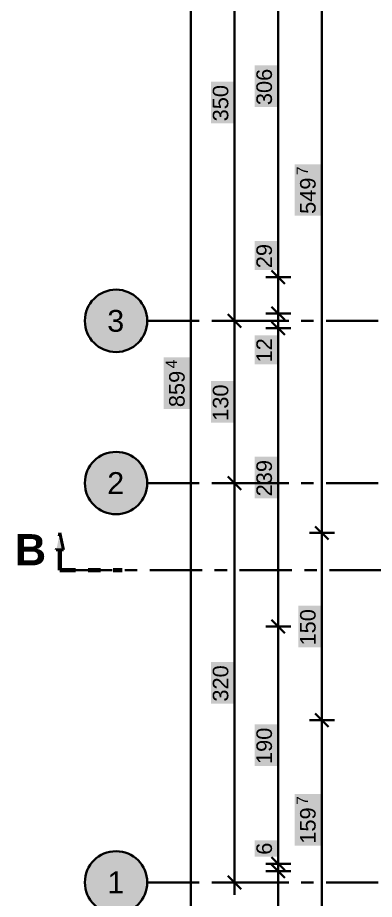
# Model space of a CAD drawing. Header units: metres. Extents: x -3.3 to 16.9, y -6.3 to 12.1.
# Drawn here: x -3.28 to -0.42, y -0.14 to 6.93 of the extents above; entities that cross this region are included whole.
import ezdxf

# ---------------------------------------------------------------- set-up
doc = ezdxf.new("R2010")
doc.units = ezdxf.units.M
doc.linetypes.add('PUNKTOWA', pattern=[10.5, 8.4, -1.05, 0, -1.05])
doc.linetypes.add('PUNKTOWA_KROTKA', pattern=[6.3, 4.2, -1.05, 0, -1.05])
for name, color, linetype, lineweight in [('A-MASKA', 7, 'Continuous', 18), ('A-OSIE', 1, 'PUNKTOWA', 25), ('A-PRZEKROJE', 1, 'PUNKTOWA_KROTKA', 50), ('A-WYMIARY', 1, 'Continuous', 25)]:
    doc.layers.add(name, color=color, linetype=linetype, lineweight=lineweight)
doc.styles.add('PL_ARIAL', font='arial.ttf')
doc.styles.add('PL_ARIAL_B', font='arialbd.ttf')

msp = doc.modelspace()

# ---------------------------------------------------------------- hatches: boundary and pattern name
at = {"layer": 'A-MASKA', "true_color": 0xffffff}
for points in [[(-1.1945, 6.2134), (-1.1945, 6.5466), (-1.377, 6.5466), (-1.377, 6.2134)], [(-1.5445, 6.0834), (-1.5445, 6.4166), (-1.727, 6.4166), (-1.727, 6.0834)], [(-0.8445, 5.3418), (-0.8445, 5.7552), (-1.0545, 5.7552), (-1.0545, 5.3418)], [(-1.1945, 4.9065), (-1.1945, 5.1386), (-1.377, 5.1386), (-1.377, 4.9065)], [(-1.1945, 4.1514), (-1.1945, 4.3835), (-1.377, 4.3835), (-1.377, 4.1514)], [(-1.8945, 3.7933), (-1.8945, 4.2067), (-2.1045, 4.2067), (-2.1045, 3.7933)], [(-1.5445, 3.6834), (-1.5445, 4.0166), (-1.727, 4.0166), (-1.727, 3.6834)], [(-1.1945, 3.0784), (-1.1945, 3.4116), (-1.377, 3.4116), (-1.377, 3.0784)], [(-0.8445, 1.8834), (-0.8445, 2.2166), (-1.027, 2.2166), (-1.027, 1.8834)], [(-1.5445, 1.4334), (-1.5445, 1.7666), (-1.727, 1.7666), (-1.727, 1.4334)], [(-1.1945, 0.9334), (-1.1945, 1.2666), (-1.377, 1.2666), (-1.377, 0.9334)], [(-0.8445, 0.2948), (-0.8445, 0.7082), (-1.0545, 0.7082), (-1.0545, 0.2948)], [(-1.1945, 0.2065), (-1.1945, 0.3375), (-1.377, 0.3375), (-1.377, 0.2065)]]:
    msp.add_hatch(color=7, dxfattribs=at).paths.add_polyline_path(points)
at = {"layer": 'A-OSIE', "true_color": 0xffffff}
for points in [[(-2.237, 4.5), (-2.2391, 4.5326), (-2.2455, 4.5647), (-2.256, 4.5957), (-2.2705, 4.625), (-2.2887, 4.6522), (-2.3102, 4.6768), (-2.3348, 4.6983), (-2.362, 4.7165), (-2.3913, 4.731), (-2.4223, 4.7415), (-2.4544, 4.7479), (-2.487, 4.75), (-2.5196, 4.7479), (-2.5517, 4.7415), (-2.5827, 4.731), (-2.612, 4.7165), (-2.6392, 4.6983), (-2.6638, 4.6768), (-2.6853, 4.6522), (-2.7035, 4.625), (-2.718, 4.5957), (-2.7285, 4.5647), (-2.7349, 4.5326), (-2.737, 4.5), (-2.7349, 4.4674), (-2.7285, 4.4353), (-2.718, 4.4043), (-2.7035, 4.375), (-2.6853, 4.3478), (-2.6638, 4.3232), (-2.6392, 4.3017), (-2.612, 4.2835), (-2.5827, 4.269), (-2.5517, 4.2585), (-2.5196, 4.2521), (-2.487, 4.25), (-2.4544, 4.2521), (-2.4223, 4.2585), (-2.3913, 4.269), (-2.362, 4.2835), (-2.3348, 4.3017), (-2.3102, 4.3232), (-2.2887, 4.3478), (-2.2705, 4.375), (-2.256, 4.4043), (-2.2455, 4.4353), (-2.2391, 4.4674)], [(-2.237, 3.2), (-2.2391, 3.2326), (-2.2455, 3.2647), (-2.256, 3.2957), (-2.2705, 3.325), (-2.2887, 3.3522), (-2.3102, 3.3768), (-2.3348, 3.3983), (-2.362, 3.4165), (-2.3913, 3.431), (-2.4223, 3.4415), (-2.4544, 3.4479), (-2.487, 3.45), (-2.5196, 3.4479), (-2.5517, 3.4415), (-2.5827, 3.431), (-2.612, 3.4165), (-2.6392, 3.3983), (-2.6638, 3.3768), (-2.6853, 3.3522), (-2.7035, 3.325), (-2.718, 3.2957), (-2.7285, 3.2647), (-2.7349, 3.2326), (-2.737, 3.2), (-2.7349, 3.1674), (-2.7285, 3.1353), (-2.718, 3.1043), (-2.7035, 3.075), (-2.6853, 3.0478), (-2.6638, 3.0232), (-2.6392, 3.0017), (-2.612, 2.9835), (-2.5827, 2.969), (-2.5517, 2.9585), (-2.5196, 2.9521), (-2.487, 2.95), (-2.4544, 2.9521), (-2.4223, 2.9585), (-2.3913, 2.969), (-2.362, 2.9835), (-2.3348, 3.0017), (-2.3102, 3.0232), (-2.2887, 3.0478), (-2.2705, 3.075), (-2.256, 3.1043), (-2.2455, 3.1353), (-2.2391, 3.1674)], [(-2.237, 0), (-2.2391, 0.0326), (-2.2455, 0.0647), (-2.256, 0.0957), (-2.2705, 0.125), (-2.2887, 0.1522), (-2.3102, 0.1768), (-2.3348, 0.1983), (-2.362, 0.2165), (-2.3913, 0.231), (-2.4223, 0.2415), (-2.4544, 0.2479), (-2.487, 0.25), (-2.5196, 0.2479), (-2.5517, 0.2415), (-2.5827, 0.231), (-2.612, 0.2165), (-2.6392, 0.1983), (-2.6638, 0.1768), (-2.6853, 0.1522), (-2.7035, 0.125), (-2.718, 0.0957), (-2.7285, 0.0647), (-2.7349, 0.0326), (-2.737, 0), (-2.7349, -0.0326), (-2.7285, -0.0647), (-2.718, -0.0957), (-2.7035, -0.125), (-2.6853, -0.1522), (-2.6638, -0.1768), (-2.6392, -0.1983), (-2.612, -0.2165), (-2.5827, -0.231), (-2.5517, -0.2415), (-2.5196, -0.2479), (-2.487, -0.25), (-2.4544, -0.2479), (-2.4223, -0.2415), (-2.3913, -0.231), (-2.362, -0.2165), (-2.3348, -0.1983), (-2.3102, -0.1768), (-2.2887, -0.1522), (-2.2705, -0.125), (-2.256, -0.0957), (-2.2455, -0.0647), (-2.2391, -0.0326)]]:
    msp.add_hatch(color=7, dxfattribs=at).paths.add_polyline_path(points)
at = {"layer": 'A-PRZEKROJE', "true_color": 0x000000}
msp.add_hatch(color=7, dxfattribs=at).paths.add_polyline_path([(-2.937, 2.8007), (-2.9079, 2.6638), (-2.9661, 2.6638)])

# ---------------------------------------------------------------- linework, layer by layer
at = {"layer": 'A-OSIE', "linetype": 'PUNKTOWA', "lineweight": 35, "ltscale": 0.049636, "flags": 128}
for points in [[(-2.237, 4.5), (15.9, 4.5)], [(-2.237, 3.2), (15.9, 3.2)], [(-2.237, 0), (15.9, 0)]]:
    msp.add_lwpolyline(points, dxfattribs=at)
at = {"layer": 'A-OSIE', "linetype": 'Continuous', "lineweight": 35, "ltscale": 0.05}
for centre in [(-2.487, 4.5), (-2.487, 3.2), (-2.487, 0)]:
    msp.add_circle(centre, 0.25, dxfattribs=at)
at = {"layer": 'A-PRZEKROJE', "lineweight": 50, "ltscale": 0.05, "flags": 128}
msp.add_lwpolyline([(-2.937, 2.8007), (-2.9079, 2.6638), (-2.9661, 2.6638)], close=True, dxfattribs=at)
at = {"layer": 'A-PRZEKROJE', "linetype": 'Continuous', "lineweight": 70, "ltscale": 0.05, "flags": 128}
msp.add_lwpolyline([(-2.937, 2.5007), (-2.937, 2.6757)], dxfattribs=at)
at = {"layer": 'A-PRZEKROJE', "linetype": 'PUNKTOWA', "lineweight": 35, "ltscale": 0.05, "flags": 128}
msp.add_lwpolyline([(-2.937, 2.5007), (16.6, 2.5007)], dxfattribs=at)
at = {"layer": 'A-PRZEKROJE', "linetype": 'PUNKTOWA_KROTKA', "lineweight": 70, "ltscale": 0.03, "flags": 128}
msp.add_lwpolyline([(-2.937, 2.5007), (-2.437, 2.5007)], dxfattribs=at)
at = {"layer": 'A-WYMIARY', "lineweight": 35, "ltscale": 0.05}
for points in [[(-1.887, -0.397), (-1.887, 8.397)], [(-1.187, -0.397), (-1.187, 8.397)], [(-0.837, -0.397), (-0.837, 8.397)], [(-1.537, -0.1), (-1.537, 8.1)], [(-1.134, 4.797), (-1.24, 4.903)], [(-1.087, 4.85), (-1.287, 4.85)], [(-1.134, 4.507), (-1.24, 4.613)], [(-1.484, 4.447), (-1.59, 4.553)], [(-1.087, 4.56), (-1.287, 4.56)], [(-1.437, 4.5), (-1.637, 4.5)], [(-1.134, 4.387), (-1.24, 4.493)], [(-1.087, 4.44), (-1.287, 4.44)], [(-1.484, 3.147), (-1.59, 3.253)], [(-1.437, 3.2), (-1.637, 3.2)], [(-0.784, 2.747), (-0.89, 2.853)], [(-0.737, 2.8), (-0.937, 2.8)], [(-1.087, 2.05), (-1.287, 2.05)], [(-1.134, 1.997), (-1.24, 2.103)], [(-0.784, 1.247), (-0.89, 1.353)], [(-0.737, 1.3), (-0.937, 1.3)], [(-1.087, 0.15), (-1.287, 0.15)], [(-1.134, 0.097), (-1.24, 0.203)], [(-1.134, 0.037), (-1.24, 0.143)], [(-1.087, 0.09), (-1.287, 0.09)], [(-1.437, 0), (-1.637, 0)], [(-1.484, -0.053), (-1.59, 0.053)]]:
    msp.add_lwpolyline(points, dxfattribs=at)

# ---------------------------------------------------------------- texts
at = {"layer": 'A-OSIE', "style": 'PL_ARIAL'}
for s, p in [('3', (-2.5577, 4.4125)), ('2', (-2.5577, 3.1125)), ('1', (-2.5577, -0.0875))]:
    msp.add_text(s, height=0.175, dxfattribs=at).set_placement(p)
at = {"layer": 'A-PRZEKROJE', "style": 'PL_ARIAL_B'}
msp.add_text('B', height=0.25, dxfattribs=at).set_placement((-3.2994, 2.5407))
at = {"layer": 'A-WYMIARY', "style": 'PL_ARIAL'}
for s, height, p in [('306', 0.125, (-1.237, 6.2284)), ('350', 0.125, (-1.587, 6.0984)), ('7', 0.09, (-0.9495, 5.6674)), ('549', 0.125, (-0.887, 5.3568)), ('29', 0.125, (-1.237, 4.9215)), ('12', 0.125, (-1.237, 4.1664)), ('4', 0.09, (-1.9995, 4.1189)), ('859', 0.125, (-1.937, 3.8083)), ('130', 0.125, (-1.587, 3.6984)), ('239', 0.125, (-1.237, 3.0934)), ('150', 0.125, (-0.887, 1.8984)), ('320', 0.125, (-1.587, 1.4484)), ('190', 0.125, (-1.237, 0.9484)), ('7', 0.09, (-0.9495, 0.6204)), ('159', 0.125, (-0.887, 0.3098)), ('6', 0.125, (-1.237, 0.2215))]:
    msp.add_text(s, height=height, rotation=90, dxfattribs=at).set_placement(p)

doc.saveas('drawing.dxf')
